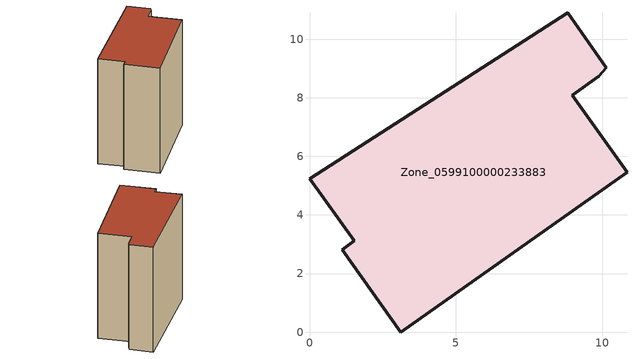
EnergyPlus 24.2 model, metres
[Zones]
Zone_0599100000233883
 floor ground (C_G): 10.13,9.03 9.88,8.73 8.97,8.09 10.84,5.46 3.11,0 1.11,2.82 1.53,3.12 0,5.23 8.81,10.9 z0
 wall outside (C_F): 1.11,2.82 3.11,0 10.84,5.46 8.97,8.09 9.88,8.73 10.13,9.03 8.81,10.9 0,5.23 1.53,3.12 1.11,2.82 z0:11.14
 roof outside (C_R): 9.88,8.73 10.13,9.03 8.81,10.9 0,5.23 1.53,3.12 1.11,2.82 3.11,0 10.84,5.46 8.97,8.09 z11.14
[BUILDING]
Pand.0599100000233883: North Axis=0; Terrain=City; Loads Convergence Tolerance Value=0.04; Temperature Convergence Tolerance Value=0.4; Solar Distribution=FullExterior; Maximum Number of Warmup Days=25; Minimum Number of Warmup Days=1
[Site:Location]
Rotterdam.The.Hague.AP_ZH_NLD Design_Conditions: Latitude=51.96; Longitude=4.45; Time Zone=1; Elevation=-4.5
[SITE:GROUNDTEMPERATURE:BUILDINGSURFACE]
18, 18, 18, 18, 18, 18, 18, 18, 18, 18, 18, 18
[MATERIAL] Thermal Absorptance=0.9; Solar Absorptance=0.7; Visible Absorptance=0.7
Name | Roughness | Thickness | Conductivity | Density | Specific Heat
G.TC.1946 | MediumSmooth | 0.15 | 1 | 540 | 1210
F.TC.1946 | Rough | 0.3 | 0.857143 | 1920 | 840
R.TC.1946 | MediumRough | 0.2 | 0.909091 | 1500 | 1000
[CONSTRUCTION]
C_G: G.TC.1946
C_F: F.TC.1946
C_R: R.TC.1946
[ZONE]
Zone_0599100000233883: Type=1; Multiplier=1; Ceiling Height=Autocalculate; Volume=Autocalculate; Floor Area=autocalculate; Part of Total Floor Area=Yes
[ZONEINFILTRATION:DESIGNFLOWRATE]
Infil_Zone_0599100000233883: Zone or ZoneList or Space or SpaceList=Zone_0599100000233883; Schedule=AlwaysOn; Design Flow Rate Calculation Method=Flow/Area; Flow Rate per Floor Area=0.003; Constant Term Coefficient=1; Temperature Term Coefficient=0; Velocity Term Coefficient=0; Velocity Squared Term Coefficient=0
[HVACTEMPLATE:ZONE:IDEALLOADSAIRSYSTEM]
Zone_0599100000233883: Maximum Heating Supply Air Temperature=50; Minimum Cooling Supply Air Temperature=13; Maximum Heating Supply Air Humidity Ratio=0.0156; Minimum Cooling Supply Air Humidity Ratio=0.0077; Heating Limit=NoLimit; Cooling Limit=NoLimit; Dehumidification Control Type=ConstantSensibleHeatRatio; Cooling Sensible Heat Ratio=0.7; Dehumidification Setpoint=60; Humidification Control Type=None; Humidification Setpoint=30; Outdoor Air Method=None; Outdoor Air Flow Rate per Person=0.00944; Outdoor Air Flow Rate per Zone Floor Area=0; Outdoor Air Flow Rate per Zone=0; Demand Controlled Ventilation Type=None; Outdoor Air Economizer Type=NoEconomizer; Heat Recovery Type=None; Sensible Heat Recovery Effectiveness=0.7; Latent Heat Recovery Effectiveness=0.65
[ZONECONTROL:THERMOSTAT]
ThermostatControl_Zone_0599100000233883: Zone or ZoneList=Zone_0599100000233883; Control Type Schedule=DualSetpointControlType; Control 1=Thermostat_Zone_0599100000233883; Temperature Difference Between Cutout And Setpoint=0
[THERMOSTATSETPOINT:DUALSETPOINT]
Thermostat_Zone_0599100000233883: Heating Setpoint Temperature Schedule=HeatingSetpoint_Zone_0599100000233883; Cooling Setpoint Temperature Schedule=CoolingSetpoint_Zone_0599100000233883
[SCHEDULE:COMPACT]
HeatingSetpoint_Zone_0599100000233883: Through: 12/31, For: AllDays, Until: 24:00, 21
CoolingSetpoint_Zone_0599100000233883: Through: 12/31, For: AllDays, Until: 24:00, 24
DualSetpointControlType: Through: 12/31, For: AllDays, Until: 24:00, 4
AlwaysOn: Through: 12/31, For: AllDays, Until: 24:00, 1
